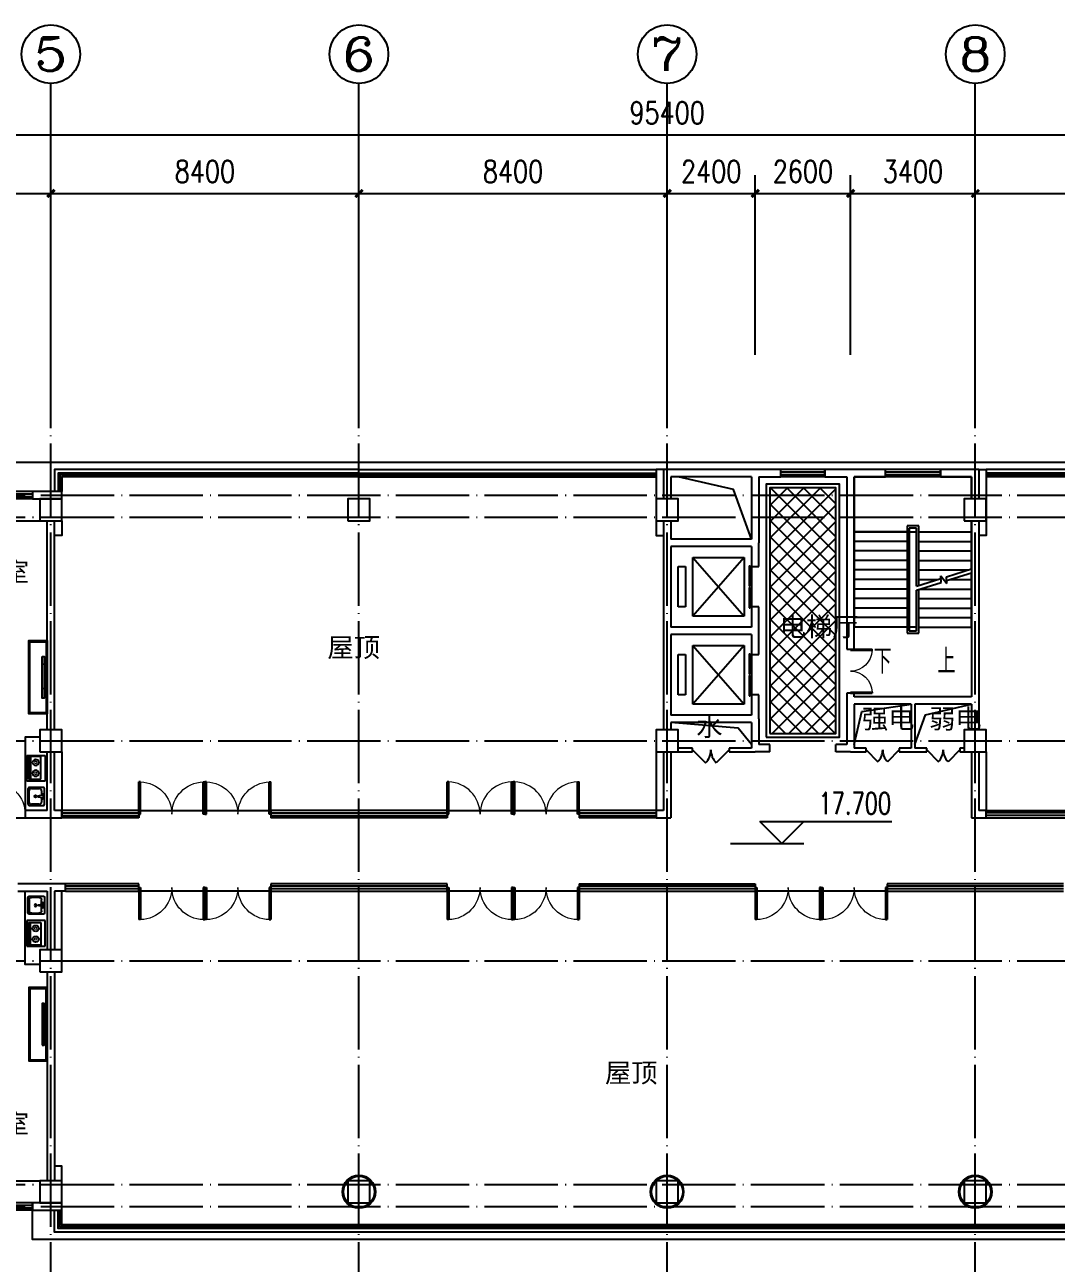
# Model space of a CAD drawing. Extents: x 122060 to 300410, y -425997 to -174060.
# Drawn here: x 190484 to 218598, y -399973 to -366197 of the extents above; entities that cross this region are included whole.
import ezdxf
from ezdxf.enums import TextEntityAlignment as Align

# ---------------------------------------------------------------- set-up
doc = ezdxf.new("R2010")
doc.units = 0
doc.header["$LTSCALE"] = 1000
doc.header["$MEASUREMENT"] = 0
doc.linetypes.add('DOTE', pattern=[2.42, 2, -0.2, 0.02, -0.2])
doc.layers.get('0').update_dxf_attribs({"linetype": 'CONTINUOUS'})
doc.layers.get('Defpoints').update_dxf_attribs({"linetype": 'CONTINUOUS'})
for name, color, linetype in [('AXIS', 3, 'CONTINUOUS'), ('AXIS_TEXT', 7, 'CONTINUOUS'), ('BALCONY', 6, 'CONTINUOUS'), ('DIM_ELEV', 3, 'CONTINUOUS'), ('DIM_SYMB', 3, 'CONTINUOUS'), ('DOTE', 1, 'CONTINUOUS'), ('STAIR', 2, 'CONTINUOUS'), ('WALL', 255, 'CONTINUOUS'), ('WINDOW', 4, 'CONTINUOUS'), ('WR-COLUMN', 255, 'CONTINUOUS'), ('WR-WALL', 255, 'CONTINUOUS'), ('厨卫', 8, 'CONTINUOUS'), ('家具', 8, 'CONTINUOUS'), ('平面填充', 251, 'CONTINUOUS'), ('平面看线', 8, 'CONTINUOUS'), ('石材', 41, 'CONTINUOUS')]:
    doc.layers.add(name, color=color, linetype=linetype)
doc.layers.add('PUB_TEXT', color=7, linetype='CONTINUOUS', lineweight=0)
doc.styles.add('_TCH_AXIS', font='COMPLEX', dxfattribs={"bigfont": 'GBCBIG'})
doc.styles.add('_TCH_DIM', font='SIMPLEX', dxfattribs={"bigfont": 'GBCBIG'})
doc.styles.add('COMPLEX', font='COMPLEX')
doc.styles.add('dim_font', font='SIMPLEX.shx', dxfattribs={"width": 0.8})
doc.styles.add('宋体', font='SimSun.ttf')
doc.dimstyles.new('DIMN200', dxfattribs={"dimscale": 2, "dimtxt": 300, "dimasz": 100, "dimexe": 250, "dimexo": 300, "dimgap": 150, "dimtad": 1, "dimdec": 0, "dimzin": 0, "dimdsep": 46, "dimtxsty": 'dim_font', "dimblk": 'ARCHTICK', "dimcen": 0.09, "dimclrt": 7, "dimazin": 2, "dimtfac": 1, "dimtdec": 0, "dimtix": 1, "dimtmove": 2, "dimatfit": 3, "dimfxl": 0, "dimtolj": 1, "dimtzin": 0, "dimarcsym": 0})

# ---------------------------------------------------------------- blocks, each defined once
blk = doc.blocks.new('A$C2FB07499')
at = {"layer": '家具', "ltscale": 0.5}
blk.add_lwpolyline([(500, 0), (0, 0), (0, 2000), (500, 2000)], close=True, dxfattribs=at)
at = {"layer": '家具', "color": 251, "ltscale": 40}
for points in [[(470, 30), (30, 30), (30, 1970), (470, 1970)], [(368, 1572), (415, 1572), (415, 428), (368, 428)], [(415, 1381), (480, 1381), (480, 1343), (415, 1343)], [(415, 717), (480, 717), (480, 679), (415, 679)]]:
    blk.add_lwpolyline(points, close=True, dxfattribs=at)
blk = doc.blocks.new('safedgdhgfh')
at = {"layer": '厨卫', "linetype": 'Continuous'}
for p, q in [((-352, -356), (-352, 344)), ((-352, 344), (148, 344)), ((148, 344), (148, -356)), ((148, -356), (-352, -356))]:
    blk.add_line(p, q, dxfattribs=at)
at = {"layer": '厨卫'}
for p, q in [((103, 293), (-239, 293)), ((-239, 293), (-239, -330)), ((47, -330), (47, 293)), ((103, -330), (103, 293)), ((-239, -330), (103, -330))]:
    blk.add_line(p, q, dxfattribs=at)
at = {"layer": '厨卫', "lineweight": 13}
for p, q in [((70, 176), (81, 176)), ((71, 268), (81, 268)), ((96, 251), (79, 251)), ((79, 251), (79, 186)), ((79, 186), (96, 186)), ((96, 186), (96, 251)), ((70, -297), (81, -297)), ((71, -205), (81, -205)), ((79, -222), (79, -287)), ((96, -222), (79, -222)), ((79, -287), (96, -287)), ((96, -287), (96, -222))]:
    blk.add_line(p, q, dxfattribs=at)
for points in [[(71, 268, 0.259034), (67, 266, 0.076276), (63, 254, 0.036515), (60, 241, 0.026615), (59, 222, 0.026615), (60, 203, 0.036515), (63, 189, 0.076276), (67, 178, 0.259034), (71, 176, 0.078462), (72, 176, 0.056762)], [(81, 268, 0.259034), (78, 266, 0.076276), (73, 254, 0.036515), (71, 241, 0.026615), (70, 222, 0.026615), (71, 203, 0.036515), (73, 189, 0.076276), (78, 178, 0.259034), (81, 176, 0.259034), (85, 178, 0.056762), (89, 186, 0.036515)], [(91, 251, 0.008736), (90, 254, 0.076276), (85, 266, 0.259034), (81, 268, 0.259034)], [(71, -205, 0.259034), (67, -207, 0.076276), (63, -219, 0.036515), (60, -232, 0.026615), (59, -251, 0.026615), (60, -270, 0.036515), (63, -284, 0.076276), (67, -295, 0.259034), (71, -297, 0.078462), (72, -297, 0.056762)], [(81, -205, 0.259034), (78, -207, 0.076276), (73, -219, 0.036515), (71, -232, 0.026615), (70, -251, 0.026615), (71, -270, 0.036515), (73, -284, 0.076276), (78, -295, 0.259034), (81, -297, 0.259034), (85, -295, 0.056762), (89, -287, 0.036515)], [(91, -222, 0.008736), (90, -219, 0.076276), (85, -207, 0.259034), (81, -205, 0.259034)]]:
    blk.add_lwpolyline(points, format="xyb", dxfattribs=at)
at = {"layer": '厨卫', "linetype": 'Continuous'}
for centre, start, end in [((-94, 128), 270, 269.036), ((-94, -165), 90.964, 90)]:
    blk.add_arc(centre, 82.5, start, end, dxfattribs=at)
at = {"layer": '厨卫', "linetype": 'Continuous', "lineweight": 13}
for centre, start, end in [((-94, 128), 270, 269.3468), ((-94, -165), 90.6532, 90)]:
    blk.add_arc(centre, 31.6, start, end, dxfattribs=at)
blk = doc.blocks.new('_ArchTick')
at = {"color": 0, "linetype": 'ByBlock', "const_width": 0.4}
blk.add_lwpolyline([(-0.5, -0.5), (0.5, 0.5)], dxfattribs=at)
blk = doc.blocks.new('*D60')
at = {"layer": 'AXIS', "color": 0, "lineweight": -2}
for p, q in [((186993, -375197), (186993, -370297)), ((191193, -375197), (191193, -370297)), ((186993, -370797), (191193, -370797))]:
    blk.add_line(p, q, dxfattribs=at)
at = {"layer": 'Defpoints', "color": 0}
for p in [(191193, -370797), (186993, -375797), (191193, -375797)]:
    blk.add_point(p, dxfattribs=at)
at = {"layer": 'AXIS', "color": 0, "lineweight": -2, "xscale": 200, "yscale": 200, "zscale": 200, "rotation": 180}
blk.add_blockref('_ArchTick', (186993, -370797), dxfattribs=at)
at = {"layer": 'AXIS', "color": 0, "lineweight": -2, "xscale": 200, "yscale": 200, "zscale": 200}
blk.add_blockref('_ArchTick', (191193, -370797), dxfattribs=at)
at = {"layer": 'AXIS', "color": 7, "insert": (189093, -370197), "char_height": 600, "attachment_point": 5, "style": 'dim_font'}
blk.add_mtext('\\A1;4200', dxfattribs=at)
blk = doc.blocks.new('*D61')
at = {"layer": 'AXIS', "color": 0, "lineweight": -2}
for p, q in [((191193, -375197), (191193, -370297)), ((199593, -375197), (199593, -370297)), ((191193, -370797), (199593, -370797))]:
    blk.add_line(p, q, dxfattribs=at)
at = {"layer": 'Defpoints', "color": 0}
for p in [(199593, -370797), (191193, -375797), (199593, -375797)]:
    blk.add_point(p, dxfattribs=at)
at = {"layer": 'AXIS', "color": 0, "lineweight": -2, "xscale": 200, "yscale": 200, "zscale": 200, "rotation": 180}
blk.add_blockref('_ArchTick', (191193, -370797), dxfattribs=at)
at = {"layer": 'AXIS', "color": 0, "lineweight": -2, "xscale": 200, "yscale": 200, "zscale": 200}
blk.add_blockref('_ArchTick', (199593, -370797), dxfattribs=at)
at = {"layer": 'AXIS', "color": 7, "insert": (195393, -370197), "char_height": 600, "attachment_point": 5, "style": 'dim_font'}
blk.add_mtext('\\A1;8400', dxfattribs=at)
blk = doc.blocks.new('*D62')
at = {"layer": 'AXIS', "color": 0, "lineweight": -2}
for p, q in [((199593, -375197), (199593, -370297)), ((207993, -375197), (207993, -370297)), ((199593, -370797), (207993, -370797))]:
    blk.add_line(p, q, dxfattribs=at)
at = {"layer": 'Defpoints', "color": 0}
for p in [(207993, -370797), (199593, -375797), (207993, -375797)]:
    blk.add_point(p, dxfattribs=at)
at = {"layer": 'AXIS', "color": 0, "lineweight": -2, "xscale": 200, "yscale": 200, "zscale": 200, "rotation": 180}
blk.add_blockref('_ArchTick', (199593, -370797), dxfattribs=at)
at = {"layer": 'AXIS', "color": 0, "lineweight": -2, "xscale": 200, "yscale": 200, "zscale": 200}
blk.add_blockref('_ArchTick', (207993, -370797), dxfattribs=at)
at = {"layer": 'AXIS', "color": 7, "insert": (203793, -370197), "char_height": 600, "attachment_point": 5, "style": 'dim_font'}
blk.add_mtext('\\A1;8400', dxfattribs=at)
blk = doc.blocks.new('*D63')
at = {"layer": 'AXIS', "color": 0, "lineweight": -2}
for p, q in [((207993, -375197), (207993, -370297)), ((210393, -375197), (210393, -370297)), ((207993, -370797), (210393, -370797))]:
    blk.add_line(p, q, dxfattribs=at)
at = {"layer": 'Defpoints', "color": 0}
for p in [(210393, -370797), (207993, -375797), (210393, -375797)]:
    blk.add_point(p, dxfattribs=at)
at = {"layer": 'AXIS', "color": 0, "lineweight": -2, "xscale": 200, "yscale": 200, "zscale": 200, "rotation": 180}
blk.add_blockref('_ArchTick', (207993, -370797), dxfattribs=at)
at = {"layer": 'AXIS', "color": 0, "lineweight": -2, "xscale": 200, "yscale": 200, "zscale": 200}
blk.add_blockref('_ArchTick', (210393, -370797), dxfattribs=at)
at = {"layer": 'AXIS', "color": 7, "insert": (209193, -370197), "char_height": 600, "attachment_point": 5, "style": 'dim_font'}
blk.add_mtext('\\A1;2400', dxfattribs=at)
blk = doc.blocks.new('*D64')
at = {"layer": 'AXIS', "color": 0, "lineweight": -2}
for p, q in [((210393, -375197), (210393, -370297)), ((212993, -375197), (212993, -370297)), ((210393, -370797), (212993, -370797))]:
    blk.add_line(p, q, dxfattribs=at)
at = {"layer": 'Defpoints', "color": 0}
for p in [(212993, -370797), (210393, -375797), (212993, -375797)]:
    blk.add_point(p, dxfattribs=at)
at = {"layer": 'AXIS', "color": 0, "lineweight": -2, "xscale": 200, "yscale": 200, "zscale": 200, "rotation": 180}
blk.add_blockref('_ArchTick', (210393, -370797), dxfattribs=at)
at = {"layer": 'AXIS', "color": 0, "lineweight": -2, "xscale": 200, "yscale": 200, "zscale": 200}
blk.add_blockref('_ArchTick', (212993, -370797), dxfattribs=at)
at = {"layer": 'AXIS', "color": 7, "insert": (211693, -370197), "char_height": 600, "attachment_point": 5, "style": 'dim_font'}
blk.add_mtext('\\A1;2600', dxfattribs=at)
blk = doc.blocks.new('*D65')
at = {"layer": 'AXIS', "color": 0, "lineweight": -2}
for p, q in [((212993, -375197), (212993, -370297)), ((216393, -375197), (216393, -370297)), ((212993, -370797), (216393, -370797))]:
    blk.add_line(p, q, dxfattribs=at)
at = {"layer": 'Defpoints', "color": 0}
for p in [(216393, -370797), (212993, -375797), (216393, -375797)]:
    blk.add_point(p, dxfattribs=at)
at = {"layer": 'AXIS', "color": 0, "lineweight": -2, "xscale": 200, "yscale": 200, "zscale": 200, "rotation": 180}
blk.add_blockref('_ArchTick', (212993, -370797), dxfattribs=at)
at = {"layer": 'AXIS', "color": 0, "lineweight": -2, "xscale": 200, "yscale": 200, "zscale": 200}
blk.add_blockref('_ArchTick', (216393, -370797), dxfattribs=at)
at = {"layer": 'AXIS', "color": 7, "insert": (214693, -370197), "char_height": 600, "attachment_point": 5, "style": 'dim_font'}
blk.add_mtext('\\A1;3400', dxfattribs=at)
blk = doc.blocks.new('*D66')
at = {"layer": 'AXIS', "color": 0, "lineweight": -2}
for p, q in [((216393, -375197), (216393, -370297)), ((224793, -375197), (224793, -370297)), ((216393, -370797), (224793, -370797))]:
    blk.add_line(p, q, dxfattribs=at)
at = {"layer": 'Defpoints', "color": 0}
for p in [(224793, -370797), (216393, -375797), (224793, -375797)]:
    blk.add_point(p, dxfattribs=at)
at = {"layer": 'AXIS', "color": 0, "lineweight": -2, "xscale": 200, "yscale": 200, "zscale": 200, "rotation": 180}
blk.add_blockref('_ArchTick', (216393, -370797), dxfattribs=at)
at = {"layer": 'AXIS', "color": 0, "lineweight": -2, "xscale": 200, "yscale": 200, "zscale": 200}
blk.add_blockref('_ArchTick', (224793, -370797), dxfattribs=at)
at = {"layer": 'AXIS', "color": 7, "insert": (220593, -370197), "char_height": 600, "attachment_point": 5, "style": 'dim_font'}
blk.add_mtext('\\A1;8400', dxfattribs=at)
blk = doc.blocks.new('*D74')
at = {"layer": 'AXIS', "color": 0, "lineweight": -2}
for p, q in [((160293, -375197), (160293, -368697)), ((255693, -375197), (255693, -368697)), ((160293, -369197), (255693, -369197))]:
    blk.add_line(p, q, dxfattribs=at)
at = {"layer": 'Defpoints', "color": 0}
for p in [(255693, -369197), (160293, -375797), (255693, -375797)]:
    blk.add_point(p, dxfattribs=at)
at = {"layer": 'AXIS', "color": 0, "lineweight": -2, "xscale": 200, "yscale": 200, "zscale": 200, "rotation": 180}
blk.add_blockref('_ArchTick', (160293, -369197), dxfattribs=at)
at = {"layer": 'AXIS', "color": 0, "lineweight": -2, "xscale": 200, "yscale": 200, "zscale": 200}
blk.add_blockref('_ArchTick', (255693, -369197), dxfattribs=at)
at = {"layer": 'AXIS', "color": 7, "insert": (207993, -368597), "char_height": 600, "attachment_point": 5, "style": 'dim_font'}
blk.add_mtext('\\A1;95400', dxfattribs=at)
blk = doc.blocks.new('_FZHK')
blk.add_lwpolyline([(-0.5, -0.5), (0.5, -0.5), (0.5, 0.5), (-0.5, 0.5)], close=True)
blk = doc.blocks.new('$TCHSYS$WIN2D')
for p, q in [((-0.5, 0.5), (0.5, 0.5)), ((-0.5, 0.5), (-0.5, -0.5)), ((0.5, 0.5), (0.5, -0.5)), ((0.5, 0.1667), (-0.5, 0.1667)), ((0.5, -0.1667), (-0.5, -0.1667)), ((-0.5, -0.5), (0.5, -0.5))]:
    blk.add_line(p, q)
blk = doc.blocks.new('$DorLib2D$00000002')
for p, q in [((-0.5, 0), (-0.5, 0.4875)), ((-0.475, 0.4875), (-0.5, 0.4875)), ((-0.475, 0), (-0.475, 0.4875)), ((0.475, 0), (0.475, 0.4875)), ((0.475, 0.4875), (0.5, 0.4875)), ((0.5, 0), (0.5, 0.4875)), ((-0.5, 0), (-0.475, 0)), ((0.5, 0), (0.475, 0))]:
    blk.add_line(p, q)
at = {"lineweight": 13}
for centre, start, end in [((-0.4875, 0), 0, 88.53072), ((0.4875, 0), 91.46928, 180)]:
    blk.add_arc(centre, 0.4875, start, end, dxfattribs=at)
blk = doc.blocks.new('$DorLib2D$00000116')
at = {"color": 0}
for p, q in [((-0.5, 0), (-0.146, 0.354)), ((0.5, 0), (0.146, 0.354))]:
    blk.add_line(p, q, dxfattribs=at)
for centre, start, end in [((-0.5, 0), 0, 45), ((0.5, 0), 135, 180)]:
    blk.add_arc(centre, 0.5, start, end, dxfattribs=at)
blk = doc.blocks.new('$TCHSYS$LDOR22D')
for p, q in [((-0.517, 0.833), (-0.017, 0.833)), ((-0.517, 0.833), (-0.517, 0.667)), ((-0.517, 0.667), (-0.017, 0.667)), ((-0.017, 0.833), (-0.017, 0.667)), ((0.017, 0.833), (0.017, 0.667)), ((0.017, 0.833), (0.517, 0.833)), ((0.017, 0.667), (0.517, 0.667)), ((0.517, 0.833), (0.517, 0.667)), ((-0.5, 0.5), (0.5, 0.5))]:
    blk.add_line(p, q)
blk = doc.blocks.new('_AXISO')
blk.add_circle((0, 0), 0.5)
at = {"layer": 'AXIS_TEXT', "style": 'COMPLEX', "width": 1.041667}
blk.add_attdef('A', text='', height=0.56, dxfattribs=at).set_placement((-0.25, -0.28), (0.25, -0.28), align=Align.FIT)
blk = doc.blocks.new('$plan$00000356')
at = {"color": 0, "linetype": 'ByBlock'}
for p, q in [((215, 0), (-215, 0)), ((-245, -31), (-245, -419)), ((-215, -358), (-215, -143)), ((-153, -82), (-26, -82)), ((-31, -41), (31, -41)), ((-31, -61), (-10, -184)), ((-10, -184), (10, -184)), ((10, -184), (31, -61)), ((26, -82), (153, -82)), ((215, -143), (215, -358)), ((245, -419), (245, -31)), ((-215, -450), (215, -450)), ((153, -419), (-153, -419))]:
    blk.add_line(p, q, dxfattribs=at)
for centre, radius in [((-51, -51), 20.5), ((0, -245), 30.7), ((51, -51), 20.5)]:
    blk.add_circle(centre, radius, dxfattribs=at)
for centre, radius, start, end in [((-215, -31), 30.7, 90, 180), ((-153, -143), 61.4, 90, 180), ((153, -143), 61.4, 0, 90), ((215, -31), 30.7, 0, 90), ((-215, -419), 30.7, 180, 270), ((-153, -358), 61.4, 180, 270), ((153, -358), 61.4, 270, 0), ((215, -419), 30.7, 270, 0)]:
    blk.add_arc(centre, radius, start, end, dxfattribs=at)
blk = doc.blocks.new('$DorLib2D$00000001')
for p, q in [((0.45, 0.975), (0.5, 0.975)), ((0.45, 0), (0.45, 0.975)), ((0.5, 0), (0.5, 0.975)), ((0.5, 0), (0.45, 0))]:
    blk.add_line(p, q)
at = {"lineweight": 13}
blk.add_arc((0.475, 0), 0.975, 91.4693, 180, dxfattribs=at)

msp = doc.modelspace()

# ---------------------------------------------------------------- hatches: boundary and pattern name
at = {"layer": '平面填充'}
h = msp.add_hatch(dxfattribs=at)
h.set_pattern_fill('ANSI37', color=256, scale=200, style=0)
h.set_pattern_definition([(45, (-296345.24, -123568.65), (-224.5064, 224.5064), []), (135, (-296345.24, -123568.65), (-224.5064, -224.5064), [])])
h.paths.add_polyline_path([(210792.7, -385525.6), (212592.7, -385525.6), (212592.7, -378825.6), (210792.7, -378825.6)])

# ---------------------------------------------------------------- linework, layer by layer
at = {"layer": 'AXIS'}
for p, q in [((191192.7, -375796.5), (191192.7, -367796.5)), ((199592.7, -375796.5), (199592.7, -367796.5)), ((207992.7, -375796.5), (207992.7, -367796.5)), ((216392.7, -375796.5), (216392.7, -367796.5))]:
    msp.add_line(p, q, dxfattribs=at)
at = {"layer": 'BALCONY', "color": 8}
for p, q in [((199592.7, -378325.6), (207692.7, -378325.6)), ((199592.7, -378525.6), (207692.7, -378525.6))]:
    msp.add_line(p, q, dxfattribs=at)
at = {"layer": 'BALCONY'}
for p, q in [((199592.7, -378425.6), (207692.7, -378425.6)), ((199592.7, -378475.6), (207692.7, -378475.6))]:
    msp.add_line(p, q, dxfattribs=at)
at = {"layer": 'BALCONY', "color": 8}
for points in [[(199592.7, -378325.6), (191292.7, -378325.6), (191292.7, -378925.6)], [(199592.7, -378525.6), (191492.7, -378525.6), (191492.7, -378925.6)], [(224692.7, -378925.6), (224692.7, -378325.6), (216692.7, -378325.6)], [(224492.7, -378925.6), (224492.7, -378527.7), (216692.7, -378525.5)], [(224692.7, -398525.6), (224692.7, -399125.6), (191292.7, -399125.6), (191292.7, -398525.6)], [(224492.7, -398525.6), (224492.7, -398925.6), (191492.7, -398925.6), (191492.7, -398525.6)]]:
    msp.add_lwpolyline(points, dxfattribs=at)
at = {"layer": 'BALCONY'}
for points in [[(199592.7, -378425.6), (191392.7, -378425.6), (191392.7, -378925.6)], [(199592.7, -378475.6), (191442.7, -378475.6), (191442.7, -378925.6)], [(224592.7, -378925.6), (224592.7, -378425.6), (216692.7, -378425.6)], [(224542.7, -378925.6), (224542.7, -378475.6), (216692.7, -378475.6)], [(224592.7, -398525.6), (224592.7, -399025.6), (191392.7, -399025.6), (191392.7, -398525.6)], [(224542.7, -398525.6), (224542.7, -398975.6), (191442.7, -398971.4), (191442.7, -398525.6)]]:
    msp.add_lwpolyline(points, dxfattribs=at)
at = {"layer": 'DIM_ELEV'}
for p, q in [((211117.7, -388526.5), (210517.7, -387926.5)), ((210517.7, -387926.5), (214117.7, -387926.5)), ((211117.7, -388526.5), (211717.7, -387926.5)), ((209717.7, -388526.5), (211717.7, -388526.5))]:
    msp.add_line(p, q, dxfattribs=at)
at = {"layer": 'DIM_SYMB'}
for points in [[(213812.7, -382993.7, 0, 0, 0), (213812.7, -379125.6, 0, 0, 0), (215572.7, -379125.6, 0, 0, 0), (215572.7, -380295.6, 160, 0, 0), (215572.7, -380895.6, 0, 0, 0)], [(215572.7, -382993.7, 0, 0, 0), (215572.7, -381755.6, 160, 0, 0), (215572.7, -381155.6, 0, 0, 0)]]:
    msp.add_lwpolyline(points, format="xyseb", dxfattribs=at)
at = {"layer": 'DOTE', "linetype": 'DOTE'}
for p, q in [((191192.7, -401400.9), (191192.7, -374585.9)), ((199592.7, -401400.9), (199592.7, -374585.9)), ((207992.7, -401400.9), (207992.7, -374585.9)), ((216392.7, -401400.9), (216392.7, -374585.9)), ((157037.6, -379025.6), (258044.4, -379025.6)), ((157037.6, -379625.6), (258044.4, -379625.6)), ((157037.6, -385725.6), (258044.4, -385725.6)), ((157037.6, -391725.6), (257744.4, -391725.6)), ((157037.6, -397825.6), (257744.4, -397825.6)), ((157037.6, -398425.6), (257744.4, -398425.6))]:
    msp.add_line(p, q, dxfattribs=at)
at = {"layer": 'STAIR'}
for p, q in [((216292.7, -378525.6), (213092.7, -378525.6)), ((213092.7, -378525.6), (213092.7, -380025.6)), ((216292.7, -379125.6), (216292.7, -378525.6)), ((214852.7, -379865.6), (214532.7, -379865.6)), ((214532.7, -379865.6), (214532.7, -382785.6)), ((214792.7, -379925.6), (214592.7, -379925.6)), ((214592.7, -379925.6), (214592.7, -382725.6)), ((214792.7, -381509.5), (214792.7, -379925.6)), ((214852.7, -381490.6), (214852.7, -379865.6)), ((216292.7, -380025.6), (216292.7, -379725.6)), ((213092.7, -380025.6), (213092.7, -382625.6)), ((214532.7, -380025.6), (213092.7, -380025.6)), ((213092.7, -380025.6), (214532.7, -380025.6)), ((214532.7, -380285.6), (213092.7, -380285.6)), ((214592.7, -380025.6), (214592.7, -382625.6)), ((214592.7, -380025.6), (214792.7, -380025.6)), ((214792.7, -381509.5), (214792.7, -380025.6)), ((214852.7, -380025.6), (216292.7, -380025.6)), ((214852.7, -380025.6), (216292.7, -380025.6)), ((214852.7, -380285.6), (216292.7, -380285.6)), ((216292.7, -381036.8), (216292.7, -380025.6)), ((214532.7, -380545.6), (213092.7, -380545.6)), ((214852.7, -380545.6), (216292.7, -380545.6)), ((208292.7, -380975.6), (208492.7, -380975.6)), ((208292.7, -382075.6), (208292.7, -380975.6)), ((208492.7, -380975.6), (208492.7, -382075.6)), ((208692.7, -380725.6), (210092.7, -380725.6)), ((208692.7, -382325.6), (208692.7, -380725.6)), ((208692.7, -380725.6), (210092.7, -382325.6)), ((210092.7, -380725.6), (208692.7, -382325.6)), ((210092.7, -380725.6), (210092.7, -382325.6)), ((214532.7, -380805.6), (213092.7, -380805.6)), ((214852.7, -380805.6), (216292.7, -380805.6)), ((214532.7, -381065.6), (213092.7, -381065.6)), ((214532.7, -381325.6), (213092.7, -381325.6)), ((214792.7, -381509.5), (215454.8, -381300.9)), ((214852.7, -381065.6), (216201.4, -381065.6)), ((214852.7, -381325.6), (215376.4, -381325.6)), ((215459.3, -381404.3), (215451.5, -381226)), ((215451.5, -381226), (215615.3, -381439.5)), ((215607.1, -381252.9), (216292.7, -381036.8)), ((215615.3, -381439.5), (215607.1, -381252.9)), ((215611.6, -381356.3), (216292.7, -381141.6)), ((215709.1, -381325.6), (216292.7, -381325.6)), ((216292.7, -382625.6), (216292.7, -381141.6)), ((214532.7, -381585.6), (213092.7, -381585.6)), ((214792.7, -381614.4), (215459.3, -381404.3)), ((214792.7, -382625.6), (214792.7, -381614.4)), ((214792.7, -382725.6), (214792.7, -381614.4)), ((214852.7, -382785.6), (214852.7, -381595.5)), ((214884.1, -381585.6), (216292.7, -381585.6)), ((214532.7, -381845.6), (213092.7, -381845.6)), ((214852.7, -381845.6), (216292.7, -381845.6)), ((208492.7, -382075.6), (208292.7, -382075.6)), ((210092.7, -382325.6), (208692.7, -382325.6)), ((214532.7, -382105.6), (213092.7, -382105.6)), ((214852.7, -382105.6), (216292.7, -382105.6)), ((214532.7, -382365.6), (213092.7, -382365.6)), ((214532.7, -382625.6), (213092.7, -382625.6)), ((214792.7, -382625.6), (214592.7, -382625.6)), ((214852.7, -382365.6), (216292.7, -382365.6)), ((214852.7, -382625.6), (216292.7, -382625.6)), ((214532.7, -382785.6), (214852.7, -382785.6)), ((214592.7, -382725.6), (214792.7, -382725.6)), ((208692.7, -383125.6), (210092.7, -383125.6)), ((208692.7, -384725.6), (208692.7, -383125.6)), ((208692.7, -383125.6), (210092.7, -384725.6)), ((210092.7, -383125.6), (208692.7, -384725.6)), ((210092.7, -383125.6), (210092.7, -384725.6)), ((208292.7, -383375.6), (208492.7, -383375.6)), ((208292.7, -384475.6), (208292.7, -383375.6)), ((208492.7, -383375.6), (208492.7, -384475.6)), ((208492.7, -384475.6), (208292.7, -384475.6)), ((210092.7, -384725.6), (208692.7, -384725.6))]:
    msp.add_line(p, q, dxfattribs=at)
at = {"layer": 'WALL'}
for p, q in [((191492.7, -386025.6), (191492.7, -387825.6)), ((191092.7, -387625.6), (190492.7, -387625.6)), ((190492.7, -387625.6), (190492.7, -387825.6)), ((191492.7, -387625.6), (191292.7, -387625.6)), ((191492.7, -387825.6), (191492.7, -387625.6)), ((207892.7, -387625.6), (207692.7, -387625.6)), ((207692.7, -387625.6), (207692.7, -387825.6)), ((216692.7, -387625.6), (216492.7, -387625.6)), ((216692.7, -387825.6), (216692.7, -387625.6)), ((190492.7, -387825.6), (191192.7, -387825.6)), ((191192.7, -387825.6), (191492.7, -387825.6)), ((207692.7, -387825.6), (208092.7, -387825.6)), ((216292.7, -387825.6), (216692.7, -387825.6)), ((191192.7, -389625.6), (190292.7, -389625.6)), ((191592.7, -389625.6), (191192.7, -389625.6)), ((191592.7, -389825.6), (191592.7, -389625.6)), ((190292.7, -389825.6), (191092.7, -389825.6)), ((191092.7, -389825.6), (191092.7, -391425.6)), ((191592.7, -389825.6), (191292.7, -389825.6)), ((191292.7, -389825.6), (191292.7, -391425.6)), ((191092.7, -392025.6), (191092.7, -397725.6)), ((191292.7, -392025.6), (191292.7, -397725.6))]:
    msp.add_line(p, q, dxfattribs=at)
at = {"layer": 'WALL', "color": 4}
for p, q in [((193592.7, -389625.6), (191592.7, -389625.6)), ((193592.7, -389692.3), (191592.7, -389692.3)), ((193592.7, -389758.9), (191592.7, -389758.9)), ((193592.7, -389825.6), (193592.7, -389625.6)), ((201992.7, -389625.6), (197192.7, -389625.6)), ((197192.7, -389625.6), (197192.7, -389825.6)), ((201992.7, -389692.3), (197192.7, -389692.3)), ((201992.7, -389758.9), (197192.7, -389758.9)), ((201992.7, -389825.6), (201992.7, -389625.6)), ((218792.7, -389625.6), (213992.7, -389625.6)), ((213992.7, -389625.6), (213992.7, -389825.6)), ((218792.7, -389692.3), (213992.7, -389692.3)), ((218792.7, -389758.9), (213992.7, -389758.9)), ((191592.7, -389825.6), (193592.7, -389825.6)), ((197192.7, -389825.6), (201992.7, -389825.6)), ((213992.7, -389825.6), (218792.7, -389825.6))]:
    msp.add_line(p, q, dxfattribs=at)
at = {"layer": 'WALL'}
msp.add_lwpolyline([(191492.7, -397725.6), (191492.7, -397325.6), (191292.7, -397325.6)], dxfattribs=at)
at = {"layer": 'WINDOW'}
for p, q in [((188692.7, -379725.6), (190892.7, -379725.6)), ((193592.7, -387625.6), (195392.7, -387625.6)), ((195392.7, -387625.6), (197192.7, -387625.6)), ((201992.7, -387625.6), (203792.7, -387625.6)), ((203792.7, -387625.6), (205592.7, -387625.6)), ((189592.7, -387825.6), (190492.7, -387825.6)), ((195392.7, -389825.6), (193592.7, -389825.6)), ((197192.7, -389825.6), (195392.7, -389825.6)), ((203792.7, -389825.6), (201992.7, -389825.6)), ((205592.7, -389825.6), (203792.7, -389825.6)), ((212192.7, -389825.6), (210392.7, -389825.6)), ((213992.7, -389825.6), (212192.7, -389825.6)), ((188692.7, -397725.6), (190898.5, -397725.6))]:
    msp.add_line(p, q, dxfattribs=at)
at = {"layer": 'WR-WALL'}
for p, q in [((207892.7, -378325.6), (207892.7, -379125.6)), ((210392.7, -378325.6), (207892.7, -378325.6)), ((208092.7, -378525.6), (208092.7, -379125.6)), ((210292.7, -378525.6), (208092.7, -378525.6)), ((210292.7, -378525.6), (210292.7, -380225.6)), ((211092.7, -378325.6), (210392.7, -378325.6)), ((210492.7, -378525.6), (210492.7, -380325.6)), ((210492.7, -378525.6), (211092.7, -378525.6)), ((211092.7, -378525.6), (211092.7, -378325.6)), ((212992.7, -378325.6), (212292.7, -378325.6)), ((212292.7, -378325.6), (212292.7, -378525.6)), ((212292.7, -378525.6), (212892.7, -378525.6)), ((212892.7, -378525.6), (212892.7, -383225.6)), ((213942.7, -378325.6), (212992.7, -378325.6)), ((213092.7, -378525.6), (213942.7, -378525.6)), ((213092.7, -383225.6), (213092.7, -378525.6)), ((213942.7, -378525.6), (213942.7, -378325.6)), ((216492.7, -378325.6), (215442.7, -378325.6)), ((215442.7, -378325.6), (215442.7, -378525.6)), ((215442.7, -378525.6), (216292.7, -378525.6)), ((216292.7, -378525.6), (216292.7, -379125.6)), ((216492.7, -378325.6), (216492.7, -379125.6)), ((191492.7, -378925.6), (190692.7, -378925.6)), ((190692.7, -378925.6), (190692.7, -379125.6)), ((191492.7, -379125.6), (191492.7, -378925.6)), ((190692.7, -379125.6), (191492.7, -379125.6)), ((191092.7, -385425.6), (191092.7, -379725.6)), ((191292.7, -385425.6), (191292.7, -379725.6)), ((207892.7, -379725.6), (207892.7, -380325.6)), ((208092.7, -379725.6), (208092.7, -380225.6)), ((216292.7, -379725.6), (216292.7, -384525.6)), ((216492.7, -379725.6), (216492.7, -384625.6)), ((207892.7, -380325.6), (207892.7, -382725.6)), ((210292.7, -380225.6), (208092.7, -380225.6)), ((210492.7, -380975.6), (210492.7, -380325.6)), ((210292.7, -380425.6), (208092.7, -380425.6)), ((208092.7, -380425.6), (208092.7, -382625.6)), ((210292.7, -380425.6), (210292.7, -380975.6)), ((210292.7, -380975.6), (210492.7, -380975.6)), ((210492.7, -382075.6), (210292.7, -382075.6)), ((210292.7, -382075.6), (210292.7, -382625.6)), ((210492.7, -382725.6), (210492.7, -382075.6)), ((210292.7, -382625.6), (208092.7, -382625.6)), ((207892.7, -382725.6), (207892.7, -385125.6)), ((210292.7, -382825.6), (208092.7, -382825.6)), ((208092.7, -382825.6), (208092.7, -385025.6)), ((210292.7, -382825.6), (210292.7, -383375.6)), ((210492.7, -383375.6), (210492.7, -382725.6)), ((212892.7, -383225.6), (213092.7, -383225.6)), ((210292.7, -383375.6), (210492.7, -383375.6)), ((210492.7, -384475.6), (210292.7, -384475.6)), ((210292.7, -384475.6), (210292.7, -385025.6)), ((210492.7, -385125.6), (210492.7, -384475.6)), ((213092.7, -384425.6), (212892.7, -384425.6)), ((212892.7, -384425.6), (212892.7, -384625.6)), ((212892.7, -384625.6), (212892.7, -385825.6)), ((213092.7, -384525.6), (213092.7, -384425.6)), ((214692.7, -384525.6), (213092.7, -384525.6)), ((216292.7, -384525.6), (214692.7, -384525.6)), ((216492.7, -384625.6), (216492.7, -385425.6)), ((210292.7, -385025.6), (208092.7, -385025.6)), ((214642.7, -384725.6), (213092.7, -384725.6)), ((213092.7, -384725.6), (213092.7, -385925.6)), ((214642.7, -384725.6), (214642.7, -385925.6)), ((216292.7, -384725.6), (214742.7, -384725.6)), ((214742.7, -384725.6), (214742.7, -385925.6)), ((216292.7, -384725.6), (216292.7, -385425.6)), ((207892.7, -385125.6), (207892.7, -385425.6)), ((210292.7, -385225.6), (208092.7, -385225.6)), ((208092.7, -385225.6), (208092.7, -385425.6)), ((210292.7, -385225.6), (210292.7, -385925.6)), ((210492.7, -385125.6), (210492.7, -385825.6)), ((210292.7, -385625.6), (210292.7, -385825.6)), ((191092.7, -387625.6), (191092.7, -386025.6)), ((191292.7, -387625.6), (191292.7, -386025.6)), ((207892.7, -386025.6), (207892.7, -387625.6)), ((208092.7, -386025.6), (208092.7, -387825.6)), ((208685.7, -385925.6), (208292.7, -385925.6)), ((208292.7, -386025.6), (208685.7, -386025.6)), ((208685.7, -386025.6), (208685.7, -385925.6)), ((210292.7, -385925.6), (209685.7, -385925.6)), ((209685.7, -385925.6), (209685.7, -386025.6)), ((209685.7, -386025.6), (210392.7, -386025.6)), ((210792.7, -386025.6), (210392.7, -386025.6)), ((210792.7, -385825.6), (210492.7, -385825.6)), ((210792.7, -386025.6), (210792.7, -385825.6)), ((212892.7, -385825.6), (212592.7, -385825.6)), ((212592.7, -386025.6), (212592.7, -385825.6)), ((212992.7, -386025.6), (212592.7, -386025.6)), ((212992.7, -386025.6), (213417.7, -386025.6)), ((213417.7, -385925.6), (213092.7, -385925.6)), ((213417.7, -386025.6), (213417.7, -385925.6)), ((214642.7, -385925.6), (214317.7, -385925.6)), ((214317.7, -385925.6), (214317.7, -386025.6)), ((214317.7, -386025.6), (214692.7, -386025.6)), ((214692.7, -386025.6), (215067.7, -386025.6)), ((215067.7, -385925.6), (214742.7, -385925.6)), ((215067.7, -386025.6), (215067.7, -385925.6)), ((216092.7, -385925.6), (215967.7, -385925.6)), ((215967.7, -385925.6), (215967.7, -386025.6)), ((215967.7, -386025.6), (216092.7, -386025.6)), ((216292.7, -386025.6), (216292.7, -387825.6)), ((216492.7, -386025.6), (216492.7, -387625.6)), ((216692.7, -386025.6), (216692.7, -387625.6)), ((191492.7, -391425.6), (191492.7, -389825.6)), ((191492.7, -398325.6), (190692.7, -398325.6)), ((190692.7, -398325.6), (190692.7, -398525.6)), ((190692.7, -398525.6), (191492.7, -398525.6)), ((191492.7, -398525.6), (191492.7, -398325.6))]:
    msp.add_line(p, q, dxfattribs=at)
for points in [[(207892.7, -378325.6), (207692.7, -378325.6), (207692.7, -380125.6), (207892.7, -380125.6)], [(216492.7, -378325.6), (216692.7, -378325.6), (216692.7, -380125.6), (216492.7, -380125.6)], [(207692.7, -379125.6), (207692.7, -379125.6)], [(191492.7, -379725.6), (191492.7, -380125.6), (191292.7, -380125.6)], [(207692.7, -386025.6), (207692.7, -386025.6), (207692.7, -387625.6)]]:
    msp.add_lwpolyline(points, dxfattribs=at)
at = {"layer": '家具'}
for points in [[(190892.7, -385625.6), (190492.7, -385625.6), (190492.7, -387625.6)], [(190892.7, -391825.6), (190492.7, -391825.6), (190492.7, -389825.6)]]:
    msp.add_lwpolyline(points, dxfattribs=at)
at = {"layer": '平面填充'}
for points in [[(210292.7, -380225.6), (209801, -378869.8), (208292.7, -378525.6)], [(213092.7, -385825.6), (213300.4, -384926.3), (214642.7, -384725.6)], [(214742.7, -385825.6), (215032.5, -385016), (216292.7, -384725.6)], [(210292.7, -385825.6), (209931.5, -385385), (208092.7, -385225.6)]]:
    msp.add_lwpolyline(points, dxfattribs=at)
for points in [[(210692.7, -385625.6), (212692.7, -385625.6), (212692.7, -378725.6), (210692.7, -378725.6)], [(210792.7, -385525.6), (212592.7, -385525.6), (212592.7, -378825.6), (210792.7, -378825.6)]]:
    msp.add_lwpolyline(points, close=True, dxfattribs=at)
at = {"layer": '平面看线'}
msp.add_lwpolyline([(159892.7, -378125.6), (183292.7, -378125.6), (183292.7, -378925.6), (186492.7, -378925.6), (186492.7, -378125.6), (229492.7, -378125.6), (229492.7, -378925.6), (232692.7, -378925.6), (232692.7, -378125.6), (256092.7, -378125.6), (256092.7, -399325.6), (236892.7, -399325.6), (236892.7, -398525.6), (233692.7, -398525.6), (233692.7, -399325.6), (190692.7, -399325.6), (190692.7, -398525.6), (187492.7, -398525.6), (187492.7, -399325.6), (159892.7, -399325.6), (159892.7, -378125.6)], dxfattribs=at)
at = {"layer": '石材'}
for centre, radius in [((199592.7, -398025.6), 450), ((199592.7, -398025.6), 425), ((207992.7, -398025.6), 450), ((207992.7, -398025.6), 425), ((216392.7, -398025.6), 450), ((216392.7, -398025.6), 425)]:
    msp.add_circle(centre, radius, dxfattribs=at)

# ---------------------------------------------------------------- block references
at = {"layer": 'AXIS'}
ref = msp.add_blockref('_AXISO', (191192.7, -366996.5), dxfattribs=dict(at, xscale=1600, yscale=1600, zscale=1600))
ref.add_attrib('A', '5', dxfattribs={"layer": 'AXIS_TEXT', "height": 905.1, "style": '_TCH_AXIS', "width": 1.5}).set_placement((190740.2, -367449.1), (191645.3, -367449.1), align=Align.FIT)
ref = msp.add_blockref('_AXISO', (199592.7, -366996.5), dxfattribs=dict(at, xscale=1600, yscale=1600, zscale=1600))
ref.add_attrib('A', '6', dxfattribs={"layer": 'AXIS_TEXT', "height": 905.1, "style": '_TCH_AXIS', "width": 1.5}).set_placement((199140.2, -367449.1), (200045.3, -367449.1), align=Align.FIT)
ref = msp.add_blockref('_AXISO', (207992.7, -366996.5), dxfattribs=dict(at, xscale=1600, yscale=1600, zscale=1600))
ref.add_attrib('A', '7', dxfattribs={"layer": 'AXIS_TEXT', "height": 905.1, "style": '_TCH_AXIS', "width": 1.5}).set_placement((207540.2, -367449.1), (208445.3, -367449.1), align=Align.FIT)
ref = msp.add_blockref('_AXISO', (216392.7, -366996.5), dxfattribs=dict(at, xscale=1600, yscale=1600, zscale=1600))
ref.add_attrib('A', '8', dxfattribs={"layer": 'AXIS_TEXT', "height": 905.1, "style": '_TCH_AXIS', "width": 1.5}).set_placement((215940.2, -367449.1), (216845.3, -367449.1), align=Align.FIT)
at = {"layer": 'WINDOW'}
for name, p, xscale, yscale, zscale, rotation in [('$TCHSYS$WIN2D', (211692.7, -378425.6), 1200, 200, 1200, 180), ('$TCHSYS$WIN2D', (214692.7, -378425.6), 1500, 200, 1500, 180), ('$TCHSYS$WIN2D', (189742.7, -379025.6), -1900, 200, -1900, 2.212635365539725e-09), ('$TCHSYS$LDOR22D', (210392.7, -381525.6), 1100, -200, 1100, 270), ('$TCHSYS$LDOR22D', (210392.7, -383925.6), 1100, -200, 1100, 270), ('$DorLib2D$00000002', (212992.7, -383825.6), -1200, 1200, -1200, 269.9999999999989), ('$DorLib2D$00000116', (209185.7, -385975.6), 1000, 1000, 1000, 180), ('$DorLib2D$00000116', (213867.7, -385975.6), 900, 900, 900, 180), ('$DorLib2D$00000116', (215517.7, -385975.6), 900, 900, 900, 180), ('$TCHSYS$WIN2D', (217842.7, -387725.6), -2299.999999993423, 200, -2299.999999993423, 180), ('$DorLib2D$00000002', (194492.7, -389725.6), -1800, 1800, -1800, 180), ('$DorLib2D$00000002', (196292.7, -389725.6), -1800, 1800, -1800, 180), ('$DorLib2D$00000002', (202892.7, -389725.6), -1800, 1800, -1800, 180), ('$DorLib2D$00000002', (204692.7, -389725.6), -1800, 1800, -1800, 180), ('$TCHSYS$WIN2D', (207992.7, -389725.6), -4800, -200, -4800, 180), ('$DorLib2D$00000002', (211292.7, -389725.6), -1800, 1800, -1800, 180), ('$DorLib2D$00000002', (213092.7, -389725.6), -1800, 1800, -1800, 180), ('$TCHSYS$WIN2D', (189742.7, -398425.6), 1900, 200, 1900, 180)]:
    msp.add_blockref(name, p, dxfattribs=dict(at, xscale=xscale, yscale=yscale, zscale=zscale, rotation=rotation))
for name, p, xscale, yscale, zscale in [('$DorLib2D$00000001', (190042.7, -387725.6), -900, 900, -900), ('$DorLib2D$00000002', (194492.7, -387725.6), -1800, 1800, -1800), ('$DorLib2D$00000002', (196292.7, -387725.6), -1800, 1800, -1800), ('$DorLib2D$00000002', (202892.7, -387725.6), 1800, 1800, 1800), ('$DorLib2D$00000002', (204692.7, -387725.6), 1800, 1800, 1800), ('$TCHSYS$WIN2D', (192542.7, -387725.6), -2100.000000003201, 200, -2100.000000003201), ('$TCHSYS$WIN2D', (199592.7, -387725.6), -4800.000000000058, 200, -4800.000000000058), ('$TCHSYS$WIN2D', (206642.7, -387725.6), -2099.99999999674, 200, -2099.99999999674)]:
    msp.add_blockref(name, p, dxfattribs=dict(at, xscale=xscale, yscale=yscale, zscale=zscale))
at = {"layer": 'WR-COLUMN', "xscale": 600, "yscale": 600, "zscale": 600}
for p in [(191192.7, -379425.6), (199592.7, -379425.6), (207992.7, -379425.6), (216392.7, -379425.6), (191192.7, -385725.6), (207992.7, -385725.6), (216392.7, -385725.6), (191192.7, -391725.6), (191192.7, -398025.6), (199592.7, -398025.6), (207992.7, -398025.6), (216392.7, -398025.6)]:
    msp.add_blockref('_FZHK', p, dxfattribs=at)
at = {"layer": '厨卫'}
for name, p, rotation in [('safedgdhgfh', (190686.2, -386481.4), 180), ('$plan$00000356', (191021.1, -387241.3), 270)]:
    msp.add_blockref(name, p, dxfattribs=dict(at, rotation=rotation))
at = {"layer": '厨卫', "yscale": -1, "rotation": 90.00000000000001}
msp.add_blockref('$plan$00000356', (191021.1, -390209.9), dxfattribs=at)
at = {"layer": '厨卫', "xscale": -1}
msp.add_blockref('safedgdhgfh', (190686.2, -390969.8), dxfattribs=at)
at = {"layer": '家具'}
msp.add_blockref('A$C2FB07499', (190592.7, -384993.5), dxfattribs=at)
at = {"layer": '家具', "xscale": -1, "rotation": 180}
msp.add_blockref('A$C2FB07499', (190592.7, -392457.7), dxfattribs=at)

# ---------------------------------------------------------------- texts
at = {"layer": 'PUB_TEXT'}
for s, height, style, p in [('卧室', 525, '宋体', (189166, -381375.9)), ('电梯厅', 525, '宋体', (211063, -382876.4)), ('屋顶', 525, '宋体', (198732.8, -383441.3)), ('下', 675.2, '_TCH_DIM', (213622.8, -383893.7)), ('上', 675.2, '_TCH_DIM', (215364.2, -383893.7)), ('水', 525, '宋体', (208783.7, -385595.3)), ('强电', 525, '宋体', (213303.5, -385389)), ('弱电', 525, '宋体', (215132.9, -385389)), ('屋顶', 525, '宋体', (206298.4, -395042.7)), ('卧室', 525, '宋体', (189166, -396425.3))]:
    msp.add_text(s, height=height, dxfattribs=dict(at, style=style)).set_placement(p)
at = {"layer": 'PUB_TEXT', "style": '_TCH_DIM', "width": 0.705882}
msp.add_text('17.700', height=595, dxfattribs=at).set_placement((212117.7, -387726.5))

# ---------------------------------------------------------------- dimensions: what is measured, and where the dimension line sits
at = {"layer": 'AXIS'}
for p1, p2, distance, picture, middle in [((160292.7, -375796.5), (255692.7, -375796.5), 6600, '*D74', (207992.7, -368596.5)), ((186992.7, -375796.5), (191192.7, -375796.5), 5000, '*D60', (189092.7, -370196.5)), ((191192.7, -375796.5), (199592.7, -375796.5), 5000, '*D61', (195392.7, -370196.5)), ((199592.7, -375796.5), (207992.7, -375796.5), 5000, '*D62', (203792.7, -370196.5)), ((207992.7, -375796.5), (210392.7, -375796.5), 5000, '*D63', (209192.7, -370196.5)), ((210392.7, -375796.5), (212992.7, -375796.5), 5000, '*D64', (211692.7, -370196.5)), ((212992.7, -375796.5), (216392.7, -375796.5), 5000, '*D65', (214692.7, -370196.5)), ((216392.7, -375796.5), (224792.7, -375796.5), 5000, '*D66', (220592.7, -370196.5))]:
    dim = msp.add_aligned_dim(p1=p1, p2=p2, distance=distance, dimstyle='DIMN200', dxfattribs=at)
    dim.commit()
    dim.dimension.update_dxf_attribs({"geometry": picture, "text_midpoint": middle})

doc.saveas('drawing.dxf')
